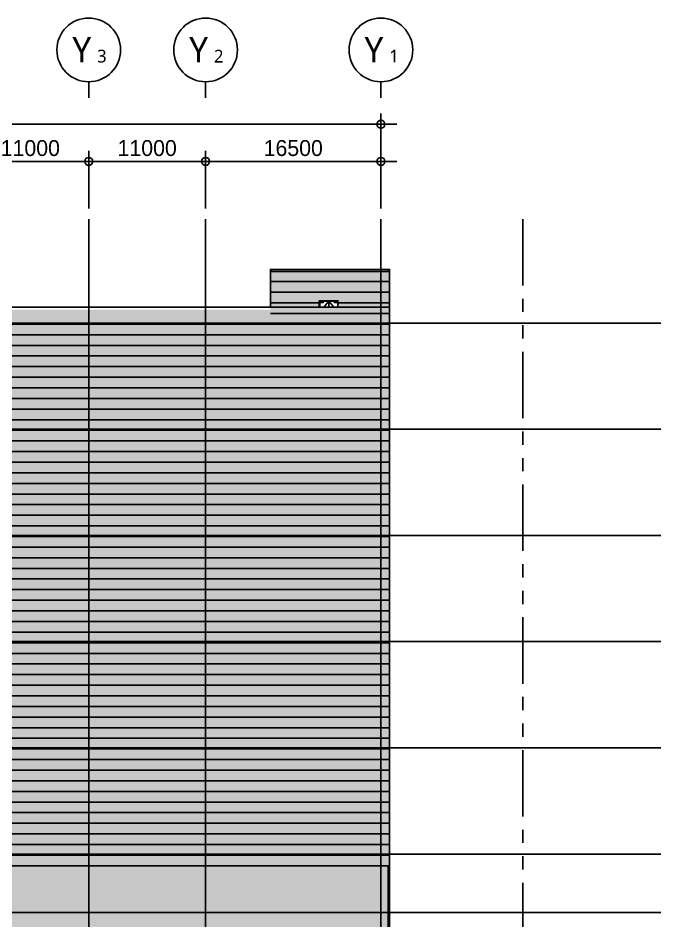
# Model space of a CAD drawing. Header units: millimetres. Extents: x 37653813 to 38677796, y 586285 to 874285.
# Drawn here: x 38290914 to 38351426, y 634137 to 719153 of the extents above; entities that cross this region are included whole.
import ezdxf
from ezdxf.enums import TextEntityAlignment as Align
from ezdxf.xclip import XClip

# ---------------------------------------------------------------- set-up
doc = ezdxf.new("R2010")
doc.units = ezdxf.units.MM
doc.header["$LTSCALE"] = 1000
doc.header["$MEASUREMENT"] = 0
doc.header["$XCLIPFRAME"] = 0
doc.header["$PDSIZE"] = -10
for name, pattern in [('-HID', [2.5, 1.5, -1]), ('CEN', [62, 60, -1, 0, -1]), ('PHANTOM2', [1.25, 0.625, -0.125, 0.125, -0.125, 0.125, -0.125])]:
    doc.linetypes.add(name, pattern=pattern)
doc.layers.get('0').update_dxf_attribs({"linetype": 'CONTINUOUS'})
doc.layers.get('Defpoints').update_dxf_attribs({"color": 161, "linetype": 'CONTINUOUS'})
for name, color, linetype in [('cen', 1, 'CONTINUOUS'), ('center(창호)', 1, 'CEN'), ('DOOR', 4, 'CONTINUOUS'), ('DOOR-ELE', 252, 'CONTINUOUS'), ('ELE-2', 3, 'CONTINUOUS'), ('h 252', 252, 'CONTINUOUS'), ('HAT-253', 253, 'CONTINUOUS'), ('NDIM', 7, 'CONTINUOUS'), ('OPEN', 1, '-HID'), ('SYM(AXIS)', 7, 'CONTINUOUS'), ('TEXT(AXIS)', 2, 'CONTINUOUS'), ('WIPEOUT', 7, 'CONTINUOUS'), ('대지경계선', 4, 'PHANTOM2'), ('먹-적색 14', 14, 'CONTINUOUS'), ('먹-적색(가로선) 26', 26, 'CONTINUOUS'), ('먹-흰색 255', 255, 'CONTINUOUS')]:
    doc.layers.add(name, color=color, linetype=linetype)
doc.styles.add('CGS', font='cgse', dxfattribs={"bigfont": 'cgs'})
doc.styles.add('나눔바른고딕', font='NanumBarunGothic.ttf')
doc.dimstyles.new('NDIM 1200', dxfattribs={"dimscale": 500, "dimtxt": 3, "dimasz": 1, "dimexe": 2, "dimexo": 2, "dimgap": 1, "dimtad": 1, "dimdec": 0, "dimdsep": 46, "dimtxsty": 'CGS', "dimblk": 'DOT0', "dimcen": 1, "dimdle": 8, "dimclrd": 2, "dimclre": 2, "dimclrt": 2, "dimadec": 0, "dimazin": 0, "dimtfac": 1, "dimtdec": 0, "dimtix": 1, "dimtmove": 2, "dimatfit": 3, "dimldrblk": 'DOT0', "dimfxl": 1, "dimtolj": 1, "dimtzin": 0, "dimlwd": -1, "dimlwe": -1, "dimarcsym": 0})

# ---------------------------------------------------------------- blocks, each defined once
blk = doc.blocks.new('sdmklfsdfsdf')
at = {"layer": 'cen', "ltscale": 5}
for p, q in [((38172116, 826642), (38329335, 826642)), ((38172116, 816642), (38329335, 816642)), ((38172116, 806642), (38329335, 806642)), ((38172116, 796642), (38329335, 796642)), ((38172116, 786642), (38329335, 786642)), ((38172116, 776642), (38329335, 776642)), ((38172116, 771142), (38329335, 771142))]:
    blk.add_line(p, q, dxfattribs=at)
blk = doc.blocks.new('A$C2F20087E')
at = {"layer": 'SYM(AXIS)'}
blk.add_line((600, 0), (600, 300), dxfattribs=at)
blk.add_circle((600, 900), 600, dxfattribs=at)
blk = doc.blocks.new('DOT0')
blk.add_line((-3, 0), (3, 0))
at = {"color": 6}
blk.add_circle((0, 0), 0.75, dxfattribs=at)
blk = doc.blocks.new('*D192')
at = {"layer": 'Defpoints', "color": 0, "ltscale": 0.4, "transparency": 16777216}
for p in [(38325066, 705653), (38308566, 700227), (38325066, 700227)]:
    blk.add_point(p, dxfattribs=at)
at = {"layer": 'NDIM', "ltscale": 0.4, "transparency": 16777216}
for p, q in [((38308566, 701227), (38308566, 706653)), ((38325066, 701227), (38325066, 706653)), ((38309066, 705653), (38324566, 705653))]:
    blk.add_line(p, q, dxfattribs=at)
at = {"layer": 'NDIM', "ltscale": 0.4, "transparency": 16777216, "xscale": 500, "yscale": 500, "zscale": 500, "rotation": 180}
blk.add_blockref('DOT0', (38308566, 705653), dxfattribs=at)
at = {"layer": 'NDIM', "ltscale": 0.4, "transparency": 16777216, "xscale": 500, "yscale": 500, "zscale": 500}
blk.add_blockref('DOT0', (38325066, 705653), dxfattribs=at)
at = {"layer": 'NDIM', "ltscale": 0.4, "transparency": 16777216, "insert": (38316816, 706903), "char_height": 1500, "attachment_point": 5, "style": 'CGS'}
blk.add_mtext('\\A1;16500', dxfattribs=at)
blk = doc.blocks.new('*D193')
at = {"layer": 'Defpoints', "color": 0, "ltscale": 0.4, "transparency": 16777216}
for p in [(38308566, 705653), (38297566, 700227), (38308566, 700227)]:
    blk.add_point(p, dxfattribs=at)
at = {"layer": 'NDIM', "ltscale": 0.4, "transparency": 16777216}
for p, q in [((38297566, 701227), (38297566, 706653)), ((38308566, 701227), (38308566, 706653)), ((38298066, 705653), (38308066, 705653))]:
    blk.add_line(p, q, dxfattribs=at)
at = {"layer": 'NDIM', "ltscale": 0.4, "transparency": 16777216, "xscale": 500, "yscale": 500, "zscale": 500, "rotation": 180}
blk.add_blockref('DOT0', (38297566, 705653), dxfattribs=at)
at = {"layer": 'NDIM', "ltscale": 0.4, "transparency": 16777216, "xscale": 500, "yscale": 500, "zscale": 500}
blk.add_blockref('DOT0', (38308566, 705653), dxfattribs=at)
at = {"layer": 'NDIM', "ltscale": 0.4, "transparency": 16777216, "insert": (38303066, 706903), "char_height": 1500, "attachment_point": 5, "style": 'CGS'}
blk.add_mtext('\\A1;11000', dxfattribs=at)
blk = doc.blocks.new('*D194')
at = {"layer": 'Defpoints', "color": 0, "ltscale": 0.4, "transparency": 16777216}
for p in [(38297566, 705653), (38286566, 700227), (38297566, 700227)]:
    blk.add_point(p, dxfattribs=at)
at = {"layer": 'NDIM', "ltscale": 0.4, "transparency": 16777216}
for p, q in [((38286566, 701227), (38286566, 706653)), ((38297566, 701227), (38297566, 706653)), ((38287066, 705653), (38297066, 705653))]:
    blk.add_line(p, q, dxfattribs=at)
at = {"layer": 'NDIM', "ltscale": 0.4, "transparency": 16777216, "xscale": 500, "yscale": 500, "zscale": 500, "rotation": 180}
blk.add_blockref('DOT0', (38286566, 705653), dxfattribs=at)
at = {"layer": 'NDIM', "ltscale": 0.4, "transparency": 16777216, "xscale": 500, "yscale": 500, "zscale": 500}
blk.add_blockref('DOT0', (38297566, 705653), dxfattribs=at)
at = {"layer": 'NDIM', "ltscale": 0.4, "transparency": 16777216, "insert": (38292066, 706903), "char_height": 1500, "attachment_point": 5, "style": 'CGS'}
blk.add_mtext('\\A1;11000', dxfattribs=at)
blk = doc.blocks.new('*D200')
at = {"layer": 'Defpoints', "color": 0, "ltscale": 0.4, "transparency": 16777216}
for p in [(38325066, 709153), (38220516, 700227), (38325066, 700227)]:
    blk.add_point(p, dxfattribs=at)
at = {"layer": 'NDIM', "ltscale": 0.4, "transparency": 16777216}
for p, q in [((38220516, 701227), (38220516, 710153)), ((38325066, 701227), (38325066, 710153)), ((38221016, 709153), (38324566, 709153))]:
    blk.add_line(p, q, dxfattribs=at)
at = {"layer": 'NDIM', "ltscale": 0.4, "transparency": 16777216, "xscale": 500, "yscale": 500, "zscale": 500, "rotation": 180}
blk.add_blockref('DOT0', (38220516, 709153), dxfattribs=at)
at = {"layer": 'NDIM', "ltscale": 0.4, "transparency": 16777216, "xscale": 500, "yscale": 500, "zscale": 500}
blk.add_blockref('DOT0', (38325066, 709153), dxfattribs=at)
at = {"layer": 'NDIM', "ltscale": 0.4, "transparency": 16777216, "insert": (38272566, 710403), "char_height": 1500, "attachment_point": 5, "style": 'CGS'}
blk.add_mtext('\\A1;104550', dxfattribs=at)
blk = doc.blocks.new('FSD-1800')
blk.add_wipeout([(1450, -518), (3250, -518), (3250, -2618), (1450, -2618)]).dxf.layer = 'WIPEOUT'
at = {"layer": 'center(창호)'}
for p, q in [((2225, -1673), (2225, -1763)), ((2475, -1673), (2475, -1763)), ((2270, -1718), (2180, -1718)), ((2430, -1718), (2520, -1718))]:
    blk.add_line(p, q, dxfattribs=at)
at = {"layer": 'DOOR', "ltscale": 1000}
for p, q in [((1450, -518), (1450, -2618)), ((1450, -518), (2350, -518)), ((1490, -558), (1490, -2618)), ((1490, -558), (2350, -558)), ((3250, -518), (2350, -518)), ((2350, -558), (2350, -2578)), ((2350, -558), (2350, -2578)), ((3210, -558), (2350, -558)), ((3210, -558), (3210, -2618)), ((3250, -518), (3250, -2618)), ((2350, -2618), (1450, -2618)), ((3210, -2578), (1490, -2578)), ((2350, -2618), (3250, -2618))]:
    blk.add_line(p, q, dxfattribs=at)
for centre in [(2225, -1718), (2475, -1718)]:
    blk.add_circle(centre, 30, dxfattribs=at)
at = {"layer": 'DOOR-ELE', "ltscale": 1000}
for p, q in [((2199, -1703), (2050, -1703)), ((2050, -1703), (2050, -1733)), ((2199, -1733), (2050, -1733)), ((2100, -1703), (2100, -1733)), ((2501, -1703), (2650, -1703)), ((2501, -1733), (2650, -1733)), ((2600, -1703), (2600, -1733)), ((2650, -1703), (2650, -1733))]:
    blk.add_line(p, q, dxfattribs=at)
for points in [[(1490, -838), (1500, -838), (1500, -738), (1490, -738)], [(1520, -593), (1820, -593), (1820, -693), (1520, -693)], [(3180, -593), (2880, -593), (2880, -693), (3180, -693)], [(3210, -838), (3200, -838), (3200, -738), (3210, -738)], [(1490, -2418), (1500, -2418), (1500, -2318), (1490, -2318)], [(3210, -2418), (3200, -2418), (3200, -2318), (3210, -2318)]]:
    blk.add_lwpolyline(points, close=True, dxfattribs=at)
at = {"layer": 'OPEN', "ltscale": 700}
for p, q in [((2350, -558), (1490, -1588)), ((2350, -558), (3210, -1588)), ((1490, -1588), (2350, -2578)), ((3210, -1588), (2350, -2578))]:
    blk.add_line(p, q, dxfattribs=at)

msp = doc.modelspace()

# ---------------------------------------------------------------- hatches: boundary and pattern name
at = {"layer": '먹-적색 14', "ltscale": 0.1}
h = msp.add_hatch(dxfattribs=at)
h.set_pattern_fill('DOTS', color=256, scale=3000)
h.set_pattern_definition([(0, (0, 850), (93.75, 187.5), [0, -187.5])])
h.paths.add_polyline_path([(38325891.3, 695484.4), (38314666.3, 695484.4), (38314666.3, 691684.4), (38275566.3, 691684.4), (38275566.3, 689184.4), (38325891.3, 689184.4)])
at = {"layer": '먹-흰색 255', "ltscale": 0.1}
h = msp.add_hatch(dxfattribs=at)
h.set_pattern_fill('DOTS', color=256, scale=3000)
h.paths.add_polyline_path([(38325891.3, 639334.4), (38325891.3, 689334.4), (38275566.3, 689334.4), (38275566.3, 639334.4)])

# ---------------------------------------------------------------- linework, layer by layer
at = {"layer": 'ELE-2', "ltscale": 0.1}
msp.add_lwpolyline([(38325891.3, 691934.4), (38325891.3, 695484.4), (38314666.3, 695484.4), (38314666.3, 691934.4)], dxfattribs=at)
at = {"layer": 'HAT-253', "ltscale": 0.1}
for points in [[(38275566.3, 688334.4), (38325891.3, 688334.4)], [(38275566.3, 687334.4), (38325891.3, 687334.4)], [(38275566.3, 686334.4), (38325891.3, 686334.4)], [(38275566.3, 685334.4), (38325891.3, 685334.4)], [(38275566.3, 684334.4), (38325891.3, 684334.4)], [(38275566.3, 683334.4), (38325891.3, 683334.4)], [(38275566.3, 682334.4), (38325891.3, 682334.4)], [(38275566.3, 681334.4), (38325891.3, 681334.4)], [(38275566.3, 680334.4), (38325891.3, 680334.4)], [(38275566.3, 679334.4), (38325891.3, 679334.4)], [(38275566.3, 678334.4), (38325891.3, 678334.4)], [(38275566.3, 677334.4), (38325891.3, 677334.4)], [(38275566.3, 676334.4), (38325891.3, 676334.4)], [(38275566.3, 675334.4), (38325891.3, 675334.4)], [(38275566.3, 674334.4), (38325891.3, 674334.4)], [(38275566.3, 673334.4), (38325891.3, 673334.4)], [(38275566.3, 672334.4), (38325891.3, 672334.4)], [(38275566.3, 671334.4), (38325891.3, 671334.4)], [(38275566.3, 670334.4), (38325891.3, 670334.4)], [(38275566.3, 669334.4), (38325891.3, 669334.4)], [(38275566.3, 668334.4), (38325891.3, 668334.4)], [(38275566.3, 667334.4), (38325891.3, 667334.4)], [(38275566.3, 666334.4), (38325891.3, 666334.4)], [(38275566.3, 665334.4), (38325891.3, 665334.4)], [(38275566.3, 664334.4), (38325891.3, 664334.4)], [(38275566.3, 663334.4), (38325891.3, 663334.4)], [(38275566.3, 662334.4), (38325891.3, 662334.4)], [(38275566.3, 661334.4), (38325891.3, 661334.4)], [(38275566.3, 660334.4), (38325891.3, 660334.4)], [(38275566.3, 659334.4), (38325891.3, 659334.4)], [(38275566.3, 658334.4), (38325891.3, 658334.4)], [(38275566.3, 657334.4), (38325891.3, 657334.4)], [(38275566.3, 656334.4), (38325891.3, 656334.4)], [(38275566.3, 655334.4), (38325891.3, 655334.4)], [(38275566.3, 654334.4), (38325891.3, 654334.4)], [(38275566.3, 653334.4), (38325891.3, 653334.4)], [(38275566.3, 652334.4), (38325891.3, 652334.4)], [(38275566.3, 651334.4), (38325891.3, 651334.4)], [(38275566.3, 650334.4), (38325891.3, 650334.4)], [(38275566.3, 649334.4), (38325891.3, 649334.4)], [(38275566.3, 648334.4), (38325891.3, 648334.4)], [(38275566.3, 647334.4), (38325891.3, 647334.4)], [(38275566.3, 646334.4), (38325891.3, 646334.4)], [(38275566.3, 645334.4), (38325891.3, 645334.4)], [(38275566.3, 644334.4), (38325891.3, 644334.4)], [(38275566.3, 643334.4), (38325891.3, 643334.4)], [(38275566.3, 642334.4), (38325891.3, 642334.4)], [(38275566.3, 641334.4), (38325891.3, 641334.4)], [(38275566.3, 640334.4), (38325891.3, 640334.4)]]:
    msp.add_lwpolyline(points, dxfattribs=at)
at = {"layer": '대지경계선', "ltscale": 10}
msp.add_lwpolyline([(38338411.7, 700227.2), (38338411.7, 613334.4)], dxfattribs=at)
at = {"layer": '먹-적색(가로선) 26', "ltscale": 0.1}
for points in [[(38314666.3, 695284.4), (38325891.3, 695284.4)], [(38314666.3, 694334.4), (38325891.3, 694334.4)], [(38314666.3, 693334.4), (38325891.3, 693334.4)], [(38314666.3, 692334.4), (38325891.3, 692334.4)], [(38314666.3, 691334.4), (38325891.3, 691334.4)], [(38275566.3, 690334.4), (38325891.3, 690334.4)], [(38275566.3, 689334.4), (38325891.3, 689334.4)]]:
    msp.add_lwpolyline(points, dxfattribs=at)

# ---------------------------------------------------------------- block references
at = {"xscale": -5.000000000000084, "yscale": 5.000000000000084, "zscale": 5.000000000000084}
for p in [(38300566.3, 711653), (38311566.3, 711653), (38328066.3, 711653)]:
    msp.add_blockref('A$C2F20087E', p, dxfattribs=at)
at = {"xscale": -1}
msp.add_blockref('sdmklfsdfsdf', (76523541.7, -136208.1), dxfattribs=at)

# ---------------------------------------------------------------- texts
at = {"layer": 'TEXT(AXIS)', "style": '나눔바른고딕'}
for s, height, p in [('Y', 2400, (38296908.1, 716172.9)), ('Y', 2400, (38307908.1, 716172.9)), ('Y', 2400, (38324408.1, 716172.9)), ('3', 1200, (38298804.3, 715573)), ('2', 1200, (38309804.3, 715573)), ('1', 1200, (38326304.3, 715573))]:
    msp.add_text(s, height=height, dxfattribs=at).set_placement(p, align=Align.MIDDLE)

# ---------------------------------------------------------------- dimensions: what is measured, and where the dimension line sits
at = {"layer": 'NDIM', "ltscale": 0.4}
dim = msp.add_linear_dim(base=(38325066.3, 709153), p1=(38220516.3, 700227.2), p2=(38325066.3, 700227.2), angle=0, dimstyle='NDIM 1200', override={"dimclrd": 256, "dimclre": 256, "dimclrt": 256}, dxfattribs=at)
dim.commit()
dim.dimension.update_dxf_attribs({"geometry": '*D200', "text_midpoint": (38272566.3, 710403), "dimtype": 160})
for base, p1, p2, picture, middle in [((38297566.3, 705653), (38286566.3, 700227.2), (38297566.3, 700227.2), '*D194', (38292066.3, 706903)), ((38308566.3, 705653), (38297566.3, 700227.2), (38308566.3, 700227.2), '*D193', (38303066.3, 706903)), ((38325066.3, 705653), (38308566.3, 700227.2), (38325066.3, 700227.2), '*D192', (38316816.3, 706903))]:
    dim = msp.add_linear_dim(base=base, p1=p1, p2=p2, angle=0, dimstyle='NDIM 1200', override={"dimclrd": 256, "dimclre": 256, "dimclrt": 256}, dxfattribs=at)
    dim.commit()
    dim.dimension.update_dxf_attribs({"geometry": picture, "text_midpoint": middle})

# ---------------------------------------------------------------- next in the draw order: wipeouts: each hides what was drawn before it
msp.add_wipeout([(38319266.3, 692534.4), (38321066.3, 692534.4), (38321066.3, 691934.4), (38319266.3, 691934.4)])
at = {"ltscale": 0.1}
msp.add_wipeout([(38219681.2, 639334.4), (38219681.2, 638834.4), (38251790.6, 634934.4), (38325766.3, 634934.4), (38325766.3, 639334.4)], dxfattribs=at)

# ---------------------------------------------------------------- next in the draw order: hatches: boundary and pattern name
at = {"layer": 'h 252', "ltscale": 0.1}
h = msp.add_hatch(dxfattribs=at)
h.set_pattern_fill('AR-B88', color=256, scale=100)
edge = h.paths.add_edge_path()
edge.add_line((38325766.3, 629319.5), (38325766.3, 639334.4))
edge.add_line((38325766.3, 639334.4), (38219681.2, 639334.4))
edge.add_line((38219681.2, 639334.4), (38219681.2, 638834.4))
edge.add_line((38219681.2, 638834.4), (38255974.3, 634426.2))
edge.add_arc((38268031.7, 733696.6), 100000, 263.074788, 270)
edge.add_line((38268031.7, 633696.6), (38282643.6, 633696.6))
edge.add_arc((38282643.6, 533696.6), 100000, 83.30171, 90, ccw=False)
edge.add_line((38294307.7, 633014.1), (38325766.3, 629319.5))

# ---------------------------------------------------------------- next in the draw order: linework, layer by layer
at = {"ltscale": 0.1}
for points in [[(38219681.2, 639334.4), (38325766.3, 639334.4), (38325766.3, 629319.5)], [(38251933.8, 634934.4), (38325766.3, 634934.4)]]:
    msp.add_lwpolyline(points, dxfattribs=at)
at = {"layer": 'cen', "ltscale": 5}
for points in [[(38297566.3, 613334.4), (38297566.3, 700227.2)], [(38308566.3, 613334.4), (38308566.3, 700227.2)], [(38325066.3, 613334.4), (38325066.3, 700227.2)]]:
    msp.add_lwpolyline(points, dxfattribs=at)

# ---------------------------------------------------------------- next in the draw order: block references
ref = msp.add_blockref('FSD-1800', (38317816.3, 693052.3))
XClip(ref).set_block_clipping_path([(1449.9999999776, -1117.9431061132), (3249.9999999776, -517.9431061149)])

# ---------------------------------------------------------------- next in the draw order: linework, layer by layer
at = {"layer": 'ELE-2', "ltscale": 0.1}
msp.add_lwpolyline([(38219816.3, 639334.4), (38219816.3, 691934.4), (38325891.3, 691934.4), (38325891.3, 629304.8)], dxfattribs=at)

doc.saveas('drawing.dxf')
